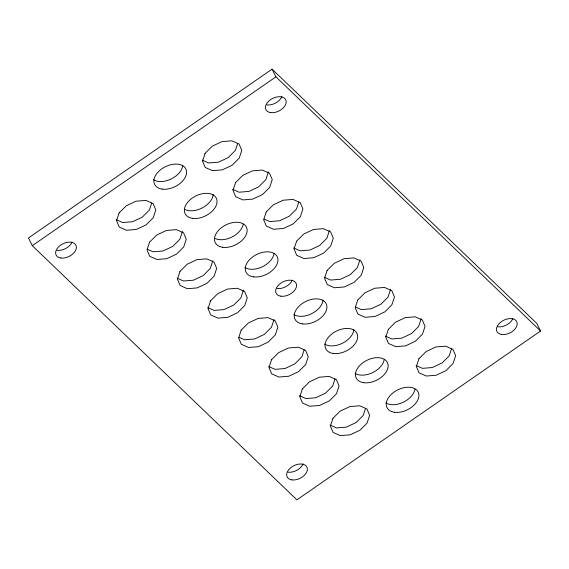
<?xml version="1.0" encoding="UTF-8"?>
<svg xmlns="http://www.w3.org/2000/svg" width="569" height="569" viewBox="0 0 569 569"><rect width="100%" height="100%" fill="white"/><g stroke="black" fill="none" stroke-linecap="round" stroke-linejoin="round"><path stroke-width="0.85" d="M151.71 203.019L149.405 210.025L142.271 217.166L132.477 221.754L122.648 222.557L116.218 219.712M182.414 231.483L179.854 239.264L172.72 246.413L162.926 251L153.097 251.797L147.471 249.314M237.693 143.424L235.388 150.429L228.254 157.577L218.46 162.165L208.631 162.969L202.208 160.124M212.827 260.694L210.267 268.483L203.133 275.624L193.339 280.211L183.51 281.015L177.087 278.17M268.397 171.895L265.837 179.676L258.703 186.817L248.909 191.404L239.08 192.208L232.657 189.37M243.447 290.098L240.886 297.886L233.752 305.027L223.958 309.614L214.129 310.418L207.699 307.573M298.817 202.038L296.506 209.043L289.379 216.184L279.585 220.772L269.756 221.576L264.13 219.086M274.023 319.472L271.463 327.253L264.329 334.394L254.535 338.982L244.706 339.785L239.08 337.303M329.43 230.509L326.869 238.29L319.735 245.438L309.941 250.026L300.112 250.822L293.682 247.984M304.159 349.807L301.855 356.813L294.721 363.954L284.927 368.541L275.097 369.345L268.668 366.507M359.971 259.749L357.403 267.53L350.276 274.671L340.482 279.258L330.653 280.062L324.223 277.224M334.963 379.025L332.659 386.031L325.525 393.172L315.731 397.759L305.902 398.563L299.472 395.718M390.626 289.28L388.065 297.068L380.931 304.209L371.137 308.796L361.308 309.6L355.682 307.111M365.547 408.393L363.242 415.398L356.109 422.539L346.315 427.127L336.485 427.931L330.056 425.093M421.202 318.654L418.642 326.435L411.508 333.583L401.721 338.171L391.885 338.975L385.462 336.13M451.53 348.804L449.226 355.81L442.092 362.951L432.298 367.538L422.468 368.342L416.039 365.504M272.074 69.148L28.45 237.984L32.291 245.68L296.926 499.852L540.55 331.016L536.709 323.32L272.074 69.148L275.915 76.843L540.55 331.016M32.291 245.68L275.915 76.843M292.238 280.14A11.145 7.091 -26.5 0 1 277.096 288.497M414.972 389.175A17.419 11.081 -26.5 0 1 403.08 402.326A17.419 11.081 -26.5 0 1 385.81 402.838M384.189 359.615A17.419 11.081 -26.5 0 1 372.304 372.766A17.419 11.081 -26.5 0 1 355.035 373.271M353.84 329.579A17.419 11.081 -26.5 0 1 342.36 343.278A17.419 11.081 -26.5 0 1 324.586 344.032M323.057 300.019A17.419 11.081 -26.5 0 1 311.584 313.711A17.419 11.081 -26.5 0 1 293.803 314.465M273.981 253.76A17.419 11.081 -26.5 0 1 262.089 266.911A17.419 11.081 -26.5 0 1 244.819 267.423M243.205 224.2A17.419 11.081 -26.5 0 1 231.832 237.102A17.419 11.081 -26.5 0 1 214.733 238.276M213.176 194.484A17.419 11.081 -26.5 0 1 202.223 207.92A17.419 11.081 -26.5 0 1 184.619 209.349M182.727 165.238A17.419 11.081 -26.5 0 1 171.255 178.936A17.419 11.081 -26.5 0 1 153.474 179.69M512.889 318.491A11.067 7.034 -26.5 0 1 497.861 326.791M303.078 463.899A11.067 7.034 -26.5 0 1 288.049 472.192M281.875 96.616A11.067 7.034 -26.5 0 1 266.847 104.916M72.071 242.017A11.067 7.034 -26.5 0 1 57.042 250.317M119.12 212.934L116.56 220.715L119.255 227.059L126.489 230.253L136.318 229.449L146.112 224.862L153.246 217.721L155.806 209.94L153.111 203.595L145.877 200.402L136.048 201.206L126.254 205.793L119.12 212.934M149.569 242.181L147.008 249.962L149.704 256.299L156.937 259.5L166.767 258.696L176.561 254.108L183.695 246.967L186.255 239.179L183.559 232.842L176.326 229.641L166.497 230.445L156.703 235.033L149.569 242.181M205.103 153.346L202.543 161.127L205.238 167.464L212.472 170.664L222.301 169.861L232.095 165.273L239.229 158.132L241.789 150.344L239.094 144.007L231.86 140.813L222.031 141.61L212.237 146.197L205.103 153.346M179.982 271.392L177.421 279.173L180.117 285.517L187.35 288.711L197.18 287.907L206.974 283.319L214.108 276.178L216.668 268.39L213.972 262.053L206.739 258.859L196.91 259.663L187.116 264.251L179.982 271.392M235.552 182.585L232.991 190.373L235.687 196.71L242.92 199.911L252.75 199.107L262.544 194.52L269.678 187.372L272.238 179.591L269.542 173.253L262.309 170.053L252.48 170.856L242.686 175.444L235.552 182.585M210.594 300.795L208.034 308.576L210.736 314.92L217.963 318.114L227.792 317.31L237.586 312.722L244.72 305.581L247.28 297.793L244.585 291.456L237.351 288.263L227.522 289.066L217.728 293.654L210.594 300.795M266.221 211.953L263.66 219.734L266.356 226.078L273.589 229.271L283.419 228.468L293.213 223.88L300.347 216.739L302.907 208.951L300.212 202.614L292.978 199.42L283.149 200.224L273.355 204.812L266.221 211.953M241.178 330.162L238.617 337.95L241.313 344.288L248.546 347.488L258.376 346.685L268.17 342.097L275.304 334.949L277.864 327.168L275.168 320.831L267.935 317.63L258.106 318.434L248.312 323.021L241.178 330.162M296.584 241.206L294.024 248.987L296.719 255.325L303.953 258.525L313.782 257.721L323.576 253.134L330.703 245.993L333.27 238.205L330.568 231.868L323.341 228.667L313.512 229.471L303.718 234.058L296.584 241.206M271.569 359.722L269.002 367.51L271.705 373.847L278.931 377.048L288.76 376.244L298.554 371.657L305.688 364.509L308.249 356.727L305.553 350.39L298.32 347.19L288.49 347.993L278.696 352.581L271.569 359.722M327.118 270.439L324.558 278.227L327.253 284.564L334.487 287.758L344.316 286.954L354.11 282.366L361.244 275.225L363.804 267.444L361.109 261.1L353.875 257.906L344.046 258.71L334.252 263.298L327.118 270.439M302.374 388.94L299.813 396.721L302.509 403.065L309.742 406.259L319.572 405.455L329.366 400.868L336.499 393.727L339.06 385.946L336.364 379.601L329.131 376.408L319.301 377.211L309.508 381.799L302.374 388.94M357.78 299.977L355.22 307.765L357.915 314.102L365.142 317.296L374.978 316.492L384.765 311.904L391.899 304.764L394.459 296.982L391.764 290.638L384.53 287.445L374.701 288.248L364.907 292.836L357.78 299.977M332.957 418.307L330.39 426.096L333.093 432.433L340.319 435.634L350.148 434.83L359.942 430.242L367.076 423.101L369.637 415.313L366.941 408.976L359.708 405.775L349.878 406.579L340.084 411.167L332.957 418.307M388.357 329.351L385.796 337.133L388.492 343.47L395.725 346.67L405.555 345.867L415.349 341.279L422.483 334.138L425.043 326.35L422.347 320.013L415.114 316.819L405.284 317.616L395.491 322.203L388.357 329.351M418.94 358.719L416.38 366.507L419.076 372.844L426.309 376.038L436.139 375.241L445.932 370.654L453.059 363.506L455.627 355.725L452.924 349.387L445.698 346.187L435.868 346.99L426.074 351.578L418.94 358.719M280.937 296.2A11.145 7.091 -26.5 0 0 296.57 285.361A11.145 7.091 -26.5 0 0 280.816 283.149A11.145 7.091 -26.5 0 0 280.937 296.2M394.502 412.262A17.419 11.081 -26.5 0 0 418.926 395.327A17.419 11.081 -26.5 0 0 394.303 391.87A17.419 11.081 -26.5 0 0 394.502 412.262M363.719 382.695A17.419 11.081 -26.5 0 0 388.15 365.767A17.419 11.081 -26.5 0 0 363.52 362.311A17.419 11.081 -26.5 0 0 363.719 382.695M333.27 353.456A17.419 11.081 -26.5 0 0 357.702 336.521A17.419 11.081 -26.5 0 0 333.078 333.064A17.419 11.081 -26.5 0 0 333.27 353.456M302.488 323.889A17.419 11.081 -26.5 0 0 326.919 306.961A17.419 11.081 -26.5 0 0 302.295 303.505A17.419 11.081 -26.5 0 0 302.488 323.889M253.511 276.847A17.419 11.081 -26.5 0 0 277.942 259.912A17.419 11.081 -26.5 0 0 253.312 256.463A17.419 11.081 -26.5 0 0 253.511 276.847M222.728 247.28A17.419 11.081 -26.5 0 0 247.159 230.353A17.419 11.081 -26.5 0 0 222.536 226.896A17.419 11.081 -26.5 0 0 222.728 247.28M192.614 218.354A17.419 11.081 -26.5 0 0 217.045 201.426A17.419 11.081 -26.5 0 0 192.414 197.969A17.419 11.081 -26.5 0 0 192.614 218.354M162.165 189.114A17.419 11.081 -26.5 0 0 186.596 172.179A17.419 11.081 -26.5 0 0 161.966 168.723A17.419 11.081 -26.5 0 0 162.165 189.114M501.694 334.487A11.067 7.034 -26.5 0 0 517.214 323.733A11.067 7.034 -26.5 0 0 501.574 321.535A11.067 7.034 -26.5 0 0 501.694 334.487M291.89 479.887A11.067 7.034 -26.5 0 0 307.409 469.133A11.067 7.034 -26.5 0 0 291.769 466.943A11.067 7.034 -26.5 0 0 291.89 479.887M270.688 112.612A11.067 7.034 -26.5 0 0 286.2 101.858A11.067 7.034 -26.5 0 0 270.56 99.66A11.067 7.034 -26.5 0 0 270.688 112.612M60.876 258.013A11.067 7.034 -26.5 0 0 76.395 247.259A11.067 7.034 -26.5 0 0 60.755 245.061A11.067 7.034 -26.5 0 0 60.876 258.013"/></g></svg>
